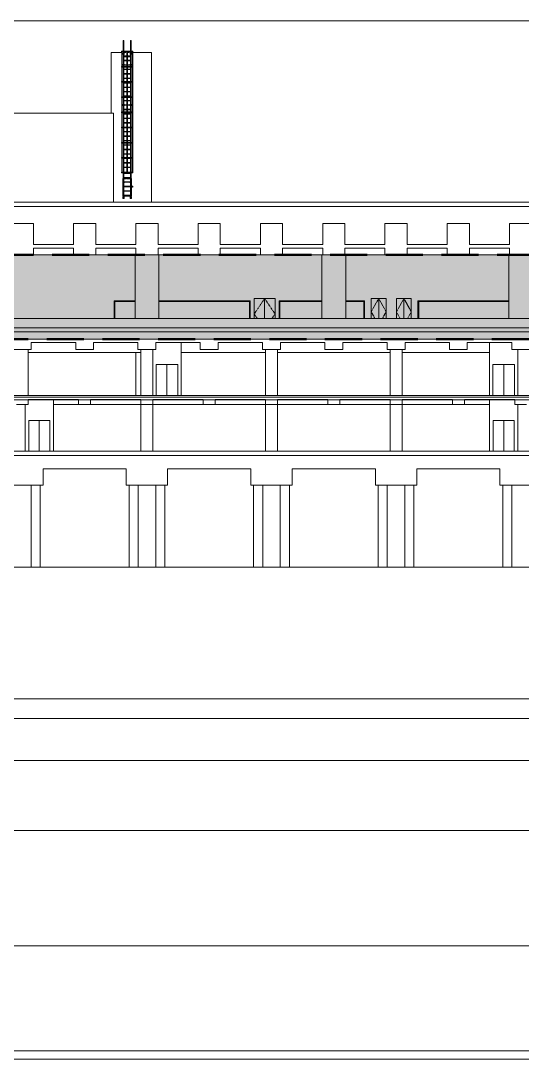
# Model space of a CAD drawing. Header units: millimetres. Extents: x 829698 to 839067, y 817400 to 823544.
# Drawn here: x 833532 to 833667.2, y 820155.1 to 820435.4 of the extents above; entities that cross this region are included whole.
import ezdxf

# ---------------------------------------------------------------- set-up
doc = ezdxf.new("R2010")
doc.units = ezdxf.units.MM
for name, pattern in [('2X62X-MAGP-S-001$0$HIDDEN', [0.375, 0.25, -0.125]), ('2X62X-MAGP-S-001$0$HIDDEN2', [4.7625, 3.175, -1.5875]), ('DASHED2', [0.375, 0.25, -0.125])]:
    doc.linetypes.add(name, pattern=pattern)
for name, color, linetype, lineweight in [('01-feature', 8, 'Continuous', 13), ('01-occup', 7, 'DASHED2', 50), ('01-txt', 7, 'Continuous', 20)]:
    doc.layers.add(name, color=color, linetype=linetype, lineweight=lineweight)
doc.layers.add('01-hatch', color=7, linetype='Continuous', lineweight=0, true_color=0xa8def7)
doc.layers.add('viewport', color=2, linetype='Continuous', lineweight=20, plot=False)

# ---------------------------------------------------------------- blocks, each defined once
blk = doc.blocks.new('2X62X-MAGP-S-001$0$SCREW4-P')
at = {"color": 8, "linetype": '2X62X-MAGP-S-001$0$HIDDEN'}
for p, q in [((160, 0), (-160, 0)), ((0, -160), (0, 160))]:
    blk.add_line(p, q, dxfattribs=at)
blk.add_lwpolyline([(-50, 87), (-100, 0), (-50, -87), (50, -87), (100, 0), (50, 87)], close=True)
for radius in [110, 50]:
    blk.add_circle((0, 0), radius)

msp = doc.modelspace()

# ---------------------------------------------------------------- hatches: boundary and pattern name
at = {"layer": '01-hatch', "ltscale": 4}
h = msp.add_hatch(color=256, dxfattribs=at)
h.dxf.hatch_style = 1
h.paths.add_polyline_path([(832893.957, 820349.551), (833973.422, 820349.531), (833973.422, 820350.931), (833995.25, 820351.532), (834004.18, 820351.732), (834019.339, 820351.932), (834057.726, 820352.132), (834106.29, 820352.331), (834172.67, 820352.531), (834344.598, 820351.199), (834344.598, 820351.791), (834351.41, 820351.791), (834515.443, 820351.791), (834515.443, 820353.791), (834573.425, 820353.791), (834573.425, 820354.811), (835012.815, 820354.811), (835091.499, 820356.212), (835202, 820360.212), (835256.125, 820362.255), (835256.125, 820383.99), (835201.189, 820381.917), (835147.665, 820379.918), (835090.924, 820377.925), (835012.622, 820376.531), (834572.404, 820376.531), (834542.653, 820375.528), (834522.276, 820375.33), (834497.413, 820374.927), (834489.364, 820374.725), (834481.166, 820374.526), (834472.217, 820374.327), (834462.115, 820374.128), (834450.142, 820373.929), (834434.498, 820373.731), (834395.552, 820373.531), (834380.467, 820373.33), (834354.416, 820373.132), (834325.502, 820373.331), (834282.081, 820373.731), (834258.978, 820373.931), (834224.843, 820374.131), (834197.004, 820374.331), (834172.727, 820374.532), (834106.212, 820374.331), (834057.623, 820374.131), (834019.136, 820373.931), (834003.766, 820373.728), (833987.347, 820373.324), (833972.899, 820372.925), (833964.245, 820372.729), (833948.328, 820372.53), (833929.24, 820372.331), (832893.957, 820372.331)])

# ---------------------------------------------------------------- linework, layer by layer
at = {"layer": '01-feature'}
for p, q in [((833559.581, 820429.939), (833559.581, 820427.139)), ((833559.741, 820429.939), (833559.741, 820427.139)), ((833561.581, 820429.939), (833561.581, 820427.139)), ((833561.741, 820429.939), (833561.741, 820427.139)), ((833559.181, 820426.939), (833559.181, 820427.139)), ((833559.261, 820426.939), (833559.261, 820427.139)), ((833559.381, 820426.939), (833559.381, 820427.139)), ((833559.541, 820426.939), (833559.541, 820427.139)), ((833559.701, 820426.939), (833559.701, 820427.139)), ((833559.901, 820426.939), (833559.901, 820427.139)), ((833560.141, 820426.939), (833560.141, 820427.139)), ((833560.441, 820426.939), (833560.441, 820427.139)), ((833560.881, 820426.939), (833560.881, 820427.139)), ((833561.181, 820426.939), (833561.181, 820427.139)), ((833561.421, 820426.939), (833561.421, 820427.139)), ((833561.621, 820426.939), (833561.621, 820427.139)), ((833561.781, 820426.939), (833561.781, 820427.139)), ((833561.941, 820426.939), (833561.941, 820427.139)), ((833562.061, 820426.939), (833562.061, 820427.139)), ((833562.141, 820426.939), (833562.141, 820427.139)), ((833559.297, 820426.819), (833556.371, 820426.819)), ((833556.371, 820410.419), (833556.371, 820426.819)), ((833559.181, 820423.039), (833559.181, 820426.939)), ((833559.221, 820423.039), (833559.221, 820426.939)), ((833560.297, 820426.819), (833559.457, 820426.819)), ((833559.581, 820426.939), (833559.581, 820423.039)), ((833559.741, 820426.939), (833559.741, 820425.899)), ((833559.741, 820425.779), (833559.741, 820424.699)), ((833559.741, 820424.579), (833559.741, 820423.499)), ((833561.297, 820426.819), (833560.457, 820426.819)), ((833560.581, 820423.039), (833560.581, 820426.939)), ((833560.741, 820423.039), (833560.741, 820426.939)), ((833567.171, 820426.819), (833561.457, 820426.819)), ((833561.581, 820426.939), (833561.581, 820425.899)), ((833561.581, 820425.779), (833561.581, 820424.699)), ((833561.581, 820424.579), (833561.581, 820423.499)), ((833561.741, 820426.939), (833561.741, 820423.039)), ((833562.101, 820423.039), (833562.101, 820426.939)), ((833562.141, 820423.039), (833562.141, 820426.939)), ((833567.171, 820386.419), (833567.171, 820426.819)), ((833559.181, 820422.839), (833559.181, 820423.039)), ((833559.181, 820422.839), (833559.181, 820418.939)), ((833559.221, 820422.839), (833559.221, 820418.939)), ((833559.261, 820422.839), (833559.261, 820423.039)), ((833559.381, 820422.839), (833559.381, 820423.039)), ((833559.541, 820422.839), (833559.541, 820423.039)), ((833559.581, 820422.839), (833559.581, 820418.939)), ((833559.701, 820422.839), (833559.701, 820423.039)), ((833559.741, 820423.379), (833559.741, 820423.039)), ((833559.741, 820422.839), (833559.741, 820422.279)), ((833559.741, 820422.159), (833559.741, 820421.079)), ((833559.901, 820422.839), (833559.901, 820423.039)), ((833560.141, 820422.839), (833560.141, 820423.039)), ((833560.441, 820422.839), (833560.441, 820423.039)), ((833560.581, 820422.839), (833560.581, 820418.939)), ((833560.741, 820422.839), (833560.741, 820418.939)), ((833560.881, 820422.839), (833560.881, 820423.039)), ((833561.181, 820422.839), (833561.181, 820423.039)), ((833561.421, 820422.839), (833561.421, 820423.039)), ((833561.581, 820423.379), (833561.581, 820423.039)), ((833561.581, 820422.839), (833561.581, 820422.279)), ((833561.581, 820422.159), (833561.581, 820421.079)), ((833561.621, 820422.839), (833561.621, 820423.039)), ((833561.741, 820422.839), (833561.741, 820418.939)), ((833561.781, 820422.839), (833561.781, 820423.039)), ((833561.941, 820422.839), (833561.941, 820423.039)), ((833562.061, 820422.839), (833562.061, 820423.039)), ((833562.101, 820422.839), (833562.101, 820418.939)), ((833562.141, 820422.839), (833562.141, 820423.039)), ((833562.141, 820422.839), (833562.141, 820418.939)), ((833559.181, 820418.739), (833559.181, 820418.939)), ((833559.181, 820418.739), (833559.181, 820414.839)), ((833559.221, 820418.739), (833559.221, 820414.839)), ((833559.261, 820418.739), (833559.261, 820418.939)), ((833559.381, 820418.739), (833559.381, 820418.939)), ((833559.541, 820418.739), (833559.541, 820418.939)), ((833559.581, 820418.739), (833559.581, 820414.839)), ((833559.701, 820418.739), (833559.701, 820418.939)), ((833559.741, 820420.959), (833559.741, 820419.879)), ((833559.741, 820419.759), (833559.741, 820418.939)), ((833559.741, 820418.739), (833559.741, 820418.679)), ((833559.741, 820418.559), (833559.741, 820417.479)), ((833559.901, 820418.739), (833559.901, 820418.939)), ((833560.141, 820418.739), (833560.141, 820418.939)), ((833560.441, 820418.739), (833560.441, 820418.939)), ((833560.581, 820418.739), (833560.581, 820414.839)), ((833560.741, 820418.739), (833560.741, 820414.839)), ((833560.881, 820418.739), (833560.881, 820418.939)), ((833561.181, 820418.739), (833561.181, 820418.939)), ((833561.421, 820418.739), (833561.421, 820418.939)), ((833561.581, 820420.959), (833561.581, 820419.879)), ((833561.581, 820419.759), (833561.581, 820418.939)), ((833561.581, 820418.739), (833561.581, 820418.679)), ((833561.581, 820418.559), (833561.581, 820417.479)), ((833561.621, 820418.739), (833561.621, 820418.939)), ((833561.741, 820418.739), (833561.741, 820414.839)), ((833561.781, 820418.739), (833561.781, 820418.939)), ((833561.941, 820418.739), (833561.941, 820418.939)), ((833562.061, 820418.739), (833562.061, 820418.939)), ((833562.101, 820418.739), (833562.101, 820414.839)), ((833562.141, 820418.739), (833562.141, 820418.939)), ((833562.141, 820418.739), (833562.141, 820414.839)), ((833559.741, 820417.359), (833559.741, 820416.279)), ((833559.741, 820416.159), (833559.741, 820415.079)), ((833561.581, 820417.359), (833561.581, 820416.279)), ((833561.581, 820416.159), (833561.581, 820415.079)), ((833559.181, 820414.639), (833559.181, 820414.839)), ((833559.181, 820414.639), (833559.181, 820410.739)), ((833559.221, 820414.639), (833559.221, 820410.739)), ((833559.261, 820414.639), (833559.261, 820414.839)), ((833559.381, 820414.639), (833559.381, 820414.839)), ((833559.541, 820414.639), (833559.541, 820414.839)), ((833559.581, 820414.639), (833559.581, 820410.739)), ((833559.701, 820414.639), (833559.701, 820414.839)), ((833559.741, 820414.959), (833559.741, 820414.839)), ((833559.741, 820414.639), (833559.741, 820413.879)), ((833559.741, 820413.759), (833559.741, 820412.679)), ((833559.901, 820414.639), (833559.901, 820414.839)), ((833560.141, 820414.639), (833560.141, 820414.839)), ((833560.441, 820414.639), (833560.441, 820414.839)), ((833560.581, 820414.639), (833560.581, 820410.739)), ((833560.741, 820414.639), (833560.741, 820410.739)), ((833560.881, 820414.639), (833560.881, 820414.839)), ((833561.181, 820414.639), (833561.181, 820414.839)), ((833561.421, 820414.639), (833561.421, 820414.839)), ((833561.581, 820414.959), (833561.581, 820414.839)), ((833561.581, 820414.639), (833561.581, 820413.879)), ((833561.581, 820413.759), (833561.581, 820412.679)), ((833561.621, 820414.639), (833561.621, 820414.839)), ((833561.741, 820414.639), (833561.741, 820410.739)), ((833561.781, 820414.639), (833561.781, 820414.839)), ((833561.941, 820414.639), (833561.941, 820414.839)), ((833562.061, 820414.639), (833562.061, 820414.839)), ((833562.101, 820414.639), (833562.101, 820410.739)), ((833562.141, 820414.639), (833562.141, 820414.839)), ((833562.141, 820414.639), (833562.141, 820410.739)), ((833556.971, 820410.419), (833484.371, 820410.419)), ((833556.971, 820386.419), (833556.971, 820410.419)), ((833559.181, 820410.539), (833559.181, 820410.739)), ((833559.181, 820410.539), (833559.181, 820402.539)), ((833559.221, 820410.539), (833559.221, 820406.639)), ((833559.261, 820410.539), (833559.261, 820410.739)), ((833559.381, 820410.539), (833559.381, 820410.739)), ((833559.541, 820410.539), (833559.541, 820410.739)), ((833559.581, 820410.539), (833559.581, 820406.639)), ((833559.701, 820410.539), (833559.701, 820410.739)), ((833559.741, 820412.559), (833559.741, 820411.479)), ((833559.741, 820411.359), (833559.741, 820410.739)), ((833559.741, 820410.539), (833559.741, 820410.279)), ((833559.741, 820410.159), (833559.741, 820409.079)), ((833559.901, 820410.539), (833559.901, 820410.739)), ((833560.141, 820410.539), (833560.141, 820410.739)), ((833560.441, 820410.539), (833560.441, 820410.739)), ((833560.581, 820410.539), (833560.581, 820406.639)), ((833560.741, 820410.539), (833560.741, 820406.639)), ((833560.881, 820410.539), (833560.881, 820410.739)), ((833561.181, 820410.539), (833561.181, 820410.739)), ((833561.421, 820410.539), (833561.421, 820410.739)), ((833561.581, 820412.559), (833561.581, 820411.479)), ((833561.581, 820411.359), (833561.581, 820410.739)), ((833561.581, 820410.539), (833561.581, 820410.279)), ((833561.581, 820410.159), (833561.581, 820409.079)), ((833561.621, 820410.539), (833561.621, 820410.739)), ((833561.741, 820410.539), (833561.741, 820406.639)), ((833561.781, 820410.539), (833561.781, 820410.739)), ((833561.941, 820410.539), (833561.941, 820410.739)), ((833562.061, 820410.539), (833562.061, 820410.739)), ((833562.101, 820410.539), (833562.101, 820406.639)), ((833562.141, 820410.539), (833562.141, 820410.739)), ((833562.141, 820410.539), (833562.141, 820406.639)), ((833559.741, 820408.959), (833559.741, 820407.879)), ((833559.741, 820407.759), (833559.741, 820406.679)), ((833561.581, 820408.959), (833561.581, 820407.879)), ((833561.581, 820407.759), (833561.581, 820406.679)), ((833559.181, 820406.439), (833559.181, 820406.639)), ((833559.221, 820406.439), (833559.221, 820402.539)), ((833559.261, 820406.439), (833559.261, 820406.639)), ((833559.381, 820406.439), (833559.381, 820406.639)), ((833559.541, 820406.439), (833559.541, 820406.639)), ((833559.581, 820406.439), (833559.581, 820402.539)), ((833559.701, 820406.439), (833559.701, 820406.639)), ((833559.741, 820406.439), (833559.741, 820405.479)), ((833559.741, 820405.359), (833559.741, 820404.279)), ((833559.901, 820406.439), (833559.901, 820406.639)), ((833560.141, 820406.439), (833560.141, 820406.639)), ((833560.441, 820406.439), (833560.441, 820406.639)), ((833560.581, 820406.439), (833560.581, 820402.539)), ((833560.741, 820406.439), (833560.741, 820402.539)), ((833560.881, 820406.439), (833560.881, 820406.639)), ((833561.181, 820406.439), (833561.181, 820406.639)), ((833561.421, 820406.439), (833561.421, 820406.639)), ((833561.581, 820406.439), (833561.581, 820405.479)), ((833561.581, 820405.359), (833561.581, 820404.279)), ((833561.621, 820406.439), (833561.621, 820406.639)), ((833561.741, 820406.439), (833561.741, 820402.539)), ((833561.781, 820406.439), (833561.781, 820406.639)), ((833561.941, 820406.439), (833561.941, 820406.639)), ((833562.061, 820406.439), (833562.061, 820406.639)), ((833562.101, 820406.439), (833562.101, 820402.539)), ((833562.141, 820406.439), (833562.141, 820406.639)), ((833562.141, 820406.439), (833562.141, 820402.539)), ((833559.181, 820402.339), (833559.181, 820402.539)), ((833559.181, 820402.339), (833559.181, 820398.439)), ((833559.221, 820402.339), (833559.221, 820398.439)), ((833559.261, 820402.339), (833559.261, 820402.539)), ((833559.381, 820402.339), (833559.381, 820402.539)), ((833559.541, 820402.339), (833559.541, 820402.539)), ((833559.581, 820402.339), (833559.581, 820398.439)), ((833559.701, 820402.339), (833559.701, 820402.539)), ((833559.741, 820404.159), (833559.741, 820403.079)), ((833559.741, 820402.959), (833559.741, 820402.539)), ((833559.741, 820402.339), (833559.741, 820401.879)), ((833559.741, 820401.759), (833559.741, 820400.679)), ((833559.901, 820402.339), (833559.901, 820402.539)), ((833560.141, 820402.339), (833560.141, 820402.539)), ((833560.441, 820402.339), (833560.441, 820402.539)), ((833560.581, 820402.339), (833560.581, 820398.439)), ((833560.741, 820402.339), (833560.741, 820398.439)), ((833560.881, 820402.339), (833560.881, 820402.539)), ((833561.181, 820402.339), (833561.181, 820402.539)), ((833561.421, 820402.339), (833561.421, 820402.539)), ((833561.581, 820404.159), (833561.581, 820403.079)), ((833561.581, 820402.959), (833561.581, 820402.539)), ((833561.581, 820402.339), (833561.581, 820401.879)), ((833561.581, 820401.759), (833561.581, 820400.679)), ((833561.621, 820402.339), (833561.621, 820402.539)), ((833561.741, 820402.339), (833561.741, 820398.439)), ((833561.781, 820402.339), (833561.781, 820402.539)), ((833561.941, 820402.339), (833561.941, 820402.539)), ((833562.061, 820402.339), (833562.061, 820402.539)), ((833562.101, 820402.339), (833562.101, 820398.439)), ((833562.141, 820402.339), (833562.141, 820402.539)), ((833562.141, 820402.339), (833562.141, 820398.439)), ((833559.741, 820400.559), (833559.741, 820399.479)), ((833559.741, 820399.359), (833559.741, 820398.439)), ((833561.581, 820400.559), (833561.581, 820399.479)), ((833561.581, 820399.359), (833561.581, 820398.439)), ((833559.181, 820398.239), (833559.181, 820398.439)), ((833559.181, 820398.239), (833559.181, 820394.519)), ((833559.221, 820398.239), (833559.221, 820394.519)), ((833559.261, 820398.239), (833559.261, 820398.439)), ((833559.381, 820398.239), (833559.381, 820398.439)), ((833559.541, 820398.239), (833559.541, 820398.439)), ((833559.581, 820398.239), (833559.581, 820394.519)), ((833559.701, 820398.239), (833559.701, 820398.439)), ((833559.741, 820398.159), (833559.741, 820397.079)), ((833559.741, 820396.959), (833559.741, 820395.879)), ((833559.901, 820398.239), (833559.901, 820398.439)), ((833560.141, 820398.239), (833560.141, 820398.439)), ((833560.441, 820398.239), (833560.441, 820398.439)), ((833560.581, 820398.239), (833560.581, 820394.519)), ((833560.741, 820398.239), (833560.741, 820394.519)), ((833560.881, 820398.239), (833560.881, 820398.439)), ((833561.181, 820398.239), (833561.181, 820398.439)), ((833561.421, 820398.239), (833561.421, 820398.439)), ((833561.581, 820398.159), (833561.581, 820397.079)), ((833561.581, 820396.959), (833561.581, 820395.879)), ((833561.621, 820398.239), (833561.621, 820398.439)), ((833561.741, 820398.239), (833561.741, 820394.519)), ((833561.781, 820398.239), (833561.781, 820398.439)), ((833561.941, 820398.239), (833561.941, 820398.439)), ((833562.061, 820398.239), (833562.061, 820398.439)), ((833562.101, 820398.239), (833562.101, 820394.519)), ((833562.141, 820398.239), (833562.141, 820398.439)), ((833562.141, 820398.239), (833562.141, 820394.519)), ((833559.181, 820394.319), (833559.181, 820394.519)), ((833559.261, 820394.319), (833559.261, 820394.519)), ((833559.381, 820394.319), (833559.381, 820394.519)), ((833559.541, 820394.319), (833559.541, 820394.519)), ((833559.581, 820394.319), (833559.581, 820392.819)), ((833559.701, 820394.319), (833559.701, 820394.519)), ((833559.741, 820395.759), (833559.741, 820394.519)), ((833559.741, 820394.319), (833559.741, 820394.279)), ((833559.741, 820394.159), (833559.741, 820393.079)), ((833559.901, 820394.319), (833559.901, 820394.519)), ((833560.141, 820394.319), (833560.141, 820394.519)), ((833560.441, 820394.319), (833560.441, 820394.519)), ((833560.881, 820394.319), (833560.881, 820394.519)), ((833561.181, 820394.319), (833561.181, 820394.519)), ((833561.421, 820394.319), (833561.421, 820394.519)), ((833561.581, 820395.759), (833561.581, 820394.519)), ((833561.581, 820394.319), (833561.581, 820394.279)), ((833561.581, 820394.159), (833561.581, 820393.079)), ((833561.621, 820394.319), (833561.621, 820394.519)), ((833561.741, 820394.319), (833561.741, 820392.819)), ((833561.781, 820394.319), (833561.781, 820394.519)), ((833561.941, 820394.319), (833561.941, 820394.519)), ((833562.061, 820394.319), (833562.061, 820394.519)), ((833562.141, 820394.319), (833562.141, 820394.519)), ((833559.741, 820392.959), (833559.741, 820392.819)), ((833561.581, 820392.959), (833561.581, 820392.819)), ((833562.106, 820390.539), (833562.106, 820390.579)), ((833562.126, 820390.539), (833562.126, 820390.579)), ((833559.581, 820388.019), (833559.581, 820387.619)), ((833559.741, 820388.019), (833559.741, 820387.619)), ((833561.581, 820388.019), (833561.581, 820387.619)), ((833561.741, 820388.019), (833561.741, 820387.619)), ((832896.371, 820386.419), (833985.653, 820386.419)), ((833529.371, 820380.619), (833535.371, 820380.619)), ((833535.371, 820375.019), (833535.371, 820380.619)), ((833546.171, 820380.619), (833552.171, 820380.619)), ((833546.171, 820375.019), (833546.171, 820380.619)), ((833552.171, 820375.019), (833552.171, 820380.619)), ((833562.971, 820380.619), (833568.971, 820380.619)), ((833562.971, 820375.019), (833562.971, 820380.619)), ((833568.971, 820375.019), (833568.971, 820380.619)), ((833579.771, 820380.619), (833585.771, 820380.619)), ((833579.771, 820375.019), (833579.771, 820380.619)), ((833585.771, 820375.019), (833585.771, 820380.619)), ((833596.571, 820380.619), (833602.571, 820380.619)), ((833596.571, 820375.019), (833596.571, 820380.619)), ((833602.571, 820375.019), (833602.571, 820380.619)), ((833613.371, 820380.619), (833619.371, 820380.619)), ((833613.371, 820375.019), (833613.371, 820380.619)), ((833619.371, 820375.019), (833619.371, 820380.619)), ((833630.171, 820380.619), (833636.171, 820380.619)), ((833630.171, 820375.019), (833630.171, 820380.619)), ((833636.171, 820375.019), (833636.171, 820380.619)), ((833646.971, 820380.619), (833652.971, 820380.619)), ((833646.971, 820375.019), (833646.971, 820380.619)), ((833652.971, 820375.019), (833652.971, 820380.619)), ((833663.771, 820380.619), (833669.771, 820380.619)), ((833663.771, 820375.019), (833663.771, 820380.619)), ((833535.371, 820375.019), (833546.171, 820375.019)), ((833535.371, 820374.019), (833546.171, 820374.019)), ((833535.371, 820372.219), (833535.371, 820374.019)), ((833546.171, 820372.219), (833546.171, 820374.019)), ((833552.171, 820375.019), (833562.971, 820375.019)), ((833552.171, 820374.019), (833562.971, 820374.019)), ((833552.171, 820372.219), (833552.171, 820374.019)), ((833562.971, 820372.219), (833562.971, 820374.019)), ((833568.971, 820375.019), (833579.771, 820375.019)), ((833568.971, 820374.019), (833579.771, 820374.019)), ((833568.971, 820372.219), (833568.971, 820374.019)), ((833579.771, 820372.219), (833579.771, 820374.019)), ((833585.771, 820375.019), (833596.571, 820375.019)), ((833585.771, 820374.019), (833596.571, 820374.019)), ((833585.771, 820372.219), (833585.771, 820374.019)), ((833596.571, 820372.219), (833596.571, 820374.019)), ((833602.571, 820375.019), (833613.371, 820375.019)), ((833602.571, 820374.019), (833613.371, 820374.019)), ((833602.571, 820372.219), (833602.571, 820374.019)), ((833613.371, 820372.219), (833613.371, 820374.019)), ((833619.371, 820375.019), (833630.171, 820375.019)), ((833619.371, 820374.019), (833630.171, 820374.019)), ((833619.371, 820372.219), (833619.371, 820374.019)), ((833630.171, 820372.219), (833630.171, 820374.019)), ((833636.171, 820375.019), (833646.971, 820375.019)), ((833636.171, 820374.019), (833646.971, 820374.019)), ((833636.171, 820372.219), (833636.171, 820374.019)), ((833646.971, 820372.219), (833646.971, 820374.019)), ((833652.971, 820375.019), (833663.771, 820375.019)), ((833652.971, 820374.019), (833663.771, 820374.019)), ((833652.971, 820372.219), (833652.971, 820374.019)), ((833663.771, 820372.219), (833663.771, 820374.019)), ((833871.371, 820372.219), (832896.371, 820372.219)), ((833529.371, 820372.219), (833535.371, 820372.219)), ((833546.171, 820372.219), (833552.171, 820372.219)), ((833562.771, 820372.219), (833562.771, 820355.019)), ((833562.971, 820372.219), (833568.971, 820372.219)), ((833569.171, 820372.219), (833569.171, 820355.019)), ((833579.771, 820372.219), (833585.771, 820372.219)), ((833596.571, 820372.219), (833602.571, 820372.219)), ((833613.171, 820372.219), (833613.171, 820355.019)), ((833613.371, 820372.219), (833619.371, 820372.219)), ((833619.571, 820372.219), (833619.571, 820355.019)), ((833630.171, 820372.219), (833636.171, 820372.219)), ((833646.971, 820372.219), (833652.971, 820372.219)), ((833663.571, 820372.219), (833663.571, 820355.019)), ((833663.771, 820372.219), (833669.771, 820372.219)), ((833594.902, 820360.419), (833600.542, 820360.419)), ((833594.902, 820360.419), (833594.902, 820355.019)), ((833597.722, 820360.419), (833597.722, 820355.019)), ((833600.542, 820360.419), (833600.542, 820355.019)), ((833626.471, 820360.419), (833626.471, 820355.019)), ((833630.471, 820360.419), (833626.471, 820360.419)), ((833628.471, 820355.019), (833628.471, 820360.419)), ((833630.471, 820360.419), (833630.471, 820355.019)), ((833633.271, 820360.419), (833633.271, 820355.019)), ((833637.271, 820360.419), (833633.271, 820360.419)), ((833635.271, 820355.019), (833635.271, 820360.419)), ((833637.271, 820360.419), (833637.271, 820355.019)), ((832933.201, 820355.019), (833923.355, 820355.019)), ((832896.773, 820351.419), (833929.381, 820351.419)), ((832933.201, 820352.539), (833923.355, 820352.539)), ((832896.773, 820349.419), (833973.456, 820349.419)), ((833534.771, 820348.519), (833546.771, 820348.519)), ((833534.771, 820348.519), (833534.771, 820346.619)), ((833546.771, 820348.519), (833546.771, 820346.619)), ((833551.571, 820348.519), (833563.571, 820348.519)), ((833551.571, 820348.519), (833551.571, 820346.619)), ((833563.571, 820348.519), (833563.571, 820346.619)), ((833568.371, 820348.519), (833580.371, 820348.519)), ((833568.371, 820348.519), (833568.371, 820346.619)), ((833575.171, 820348.519), (833575.171, 820334.219)), ((833580.371, 820348.519), (833580.371, 820346.619)), ((833585.171, 820348.519), (833597.171, 820348.519)), ((833585.171, 820348.519), (833585.171, 820346.619)), ((833597.171, 820348.519), (833597.171, 820346.619)), ((833601.971, 820348.519), (833613.971, 820348.519)), ((833601.971, 820348.519), (833601.971, 820346.619)), ((833613.971, 820348.519), (833613.971, 820346.619)), ((833618.771, 820348.519), (833630.771, 820348.519)), ((833618.771, 820348.519), (833618.771, 820346.619)), ((833630.771, 820348.519), (833630.771, 820346.619)), ((833635.571, 820348.519), (833647.571, 820348.519)), ((833635.571, 820348.519), (833635.571, 820346.619)), ((833647.571, 820348.519), (833647.571, 820346.619)), ((833652.371, 820348.519), (833664.371, 820348.519)), ((833652.371, 820348.519), (833652.371, 820346.619)), ((833658.371, 820348.519), (833658.371, 820334.219)), ((833664.371, 820348.519), (833664.371, 820346.619)), ((833529.971, 820346.619), (833534.771, 820346.619)), ((833533.971, 820346.619), (833533.971, 820334.219)), ((833533.971, 820345.819), (833564.371, 820345.819)), ((833546.771, 820346.619), (833551.571, 820346.619)), ((833562.971, 820345.819), (833562.971, 820334.219)), ((833563.571, 820346.619), (833568.371, 820346.619)), ((833564.371, 820346.619), (833564.371, 820334.219)), ((833567.571, 820346.619), (833567.571, 820334.219)), ((833575.171, 820345.819), (833597.971, 820345.819)), ((833580.371, 820346.619), (833585.171, 820346.619)), ((833597.171, 820346.619), (833601.971, 820346.619)), ((833597.971, 820346.619), (833597.971, 820334.219)), ((833601.171, 820346.619), (833601.171, 820334.219)), ((833601.171, 820345.819), (833631.571, 820345.819)), ((833613.971, 820346.619), (833618.771, 820346.619)), ((833630.771, 820346.619), (833635.571, 820346.619)), ((833631.571, 820346.619), (833631.571, 820334.219)), ((833634.771, 820346.619), (833634.771, 820334.219)), ((833634.771, 820345.819), (833658.371, 820345.819)), ((833647.571, 820346.619), (833652.371, 820346.619)), ((833664.371, 820346.619), (833669.171, 820346.619)), ((833665.971, 820346.619), (833665.971, 820334.219)), ((833568.471, 820342.619), (833574.271, 820342.619)), ((833568.471, 820342.619), (833568.471, 820334.219)), ((833571.371, 820342.619), (833571.371, 820334.219)), ((833574.271, 820342.619), (833574.271, 820334.219)), ((833659.271, 820342.619), (833665.071, 820342.619)), ((833659.271, 820342.619), (833659.271, 820334.219)), ((833662.171, 820342.619), (833662.171, 820334.219)), ((833665.071, 820342.619), (833665.071, 820334.219)), ((832896.415, 820333.819), (833934.137, 820333.819)), ((832896.773, 820334.219), (833934.137, 820334.219)), ((833530.771, 820331.819), (833533.971, 820331.819)), ((833533.171, 820331.819), (833533.171, 820319.219)), ((833533.971, 820333.119), (833547.571, 820333.119)), ((833533.971, 820331.819), (833533.971, 820333.119)), ((833540.771, 820333.119), (833540.771, 820319.219)), ((833540.771, 820331.819), (833658.371, 820331.819)), ((833547.571, 820331.819), (833547.571, 820333.119)), ((833547.571, 820331.819), (833550.771, 820331.819)), ((833550.771, 820333.119), (833564.371, 820333.119)), ((833550.771, 820331.819), (833550.771, 820333.119)), ((833564.371, 820331.819), (833564.371, 820333.119)), ((833564.371, 820331.819), (833564.371, 820319.219)), ((833564.371, 820331.819), (833567.571, 820331.819)), ((833567.571, 820333.119), (833581.171, 820333.119)), ((833567.571, 820331.819), (833567.571, 820333.119)), ((833567.571, 820331.819), (833567.571, 820319.219)), ((833581.171, 820331.819), (833581.171, 820333.119)), ((833581.171, 820331.819), (833584.371, 820331.819)), ((833584.371, 820333.119), (833597.971, 820333.119)), ((833584.371, 820331.819), (833584.371, 820333.119)), ((833597.971, 820331.819), (833597.971, 820333.119)), ((833597.971, 820331.819), (833597.971, 820319.219)), ((833597.971, 820331.819), (833601.171, 820331.819)), ((833601.171, 820333.119), (833614.771, 820333.119)), ((833601.171, 820331.819), (833601.171, 820333.119)), ((833601.171, 820331.819), (833601.171, 820319.219)), ((833614.771, 820331.819), (833614.771, 820333.119)), ((833614.771, 820331.819), (833617.971, 820331.819)), ((833617.971, 820333.119), (833631.571, 820333.119)), ((833617.971, 820331.819), (833617.971, 820333.119)), ((833631.571, 820331.819), (833631.571, 820333.119)), ((833631.571, 820331.819), (833631.571, 820319.219)), ((833631.571, 820331.819), (833634.771, 820331.819)), ((833634.771, 820333.119), (833648.371, 820333.119)), ((833634.771, 820331.819), (833634.771, 820333.119)), ((833634.771, 820331.819), (833634.771, 820319.219)), ((833648.371, 820331.819), (833648.371, 820333.119)), ((833648.371, 820331.819), (833651.571, 820331.819)), ((833651.571, 820333.119), (833665.171, 820333.119)), ((833651.571, 820331.819), (833651.571, 820333.119)), ((833658.371, 820333.119), (833658.371, 820319.219)), ((833665.171, 820331.819), (833665.171, 820333.119)), ((833665.171, 820331.819), (833668.371, 820331.819)), ((833665.971, 820331.819), (833665.971, 820319.219)), ((833534.151, 820327.499), (833534.151, 820319.219)), ((833534.151, 820327.499), (833539.791, 820327.499)), ((833536.971, 820327.499), (833536.971, 820319.219)), ((833539.791, 820327.499), (833539.791, 820319.219)), ((833659.351, 820327.499), (833659.351, 820319.219)), ((833659.351, 820327.499), (833664.991, 820327.499)), ((833662.171, 820327.499), (833662.171, 820319.219)), ((833664.991, 820327.499), (833664.991, 820319.219)), ((832896.415, 820318.019), (833934.137, 820318.019)), ((832897.173, 820319.219), (833934.137, 820319.219)), ((833537.971, 820314.419), (833560.371, 820314.419)), ((833537.971, 820314.419), (833537.971, 820310.019)), ((833537.971, 820314.419), (833560.371, 820314.419)), ((833560.371, 820314.419), (833560.371, 820310.019)), ((833571.571, 820314.419), (833593.971, 820314.419)), ((833571.571, 820314.419), (833571.571, 820310.019)), ((833571.571, 820314.419), (833593.971, 820314.419)), ((833593.971, 820314.419), (833593.971, 820310.019)), ((833605.171, 820314.419), (833627.571, 820314.419)), ((833605.171, 820314.419), (833605.171, 820310.019)), ((833605.171, 820314.419), (833627.571, 820314.419)), ((833627.571, 820314.419), (833627.571, 820310.019)), ((833638.771, 820314.419), (833661.171, 820314.419)), ((833638.771, 820314.419), (833638.771, 820310.019)), ((833638.771, 820314.419), (833661.171, 820314.419)), ((833661.171, 820314.419), (833661.171, 820310.019)), ((833526.771, 820310.019), (833537.971, 820310.019)), ((833534.751, 820310.019), (833534.751, 820287.809)), ((833537.191, 820310.019), (833537.191, 820287.809)), ((833560.371, 820310.019), (833571.571, 820310.019)), ((833561.151, 820310.019), (833561.151, 820287.809)), ((833563.591, 820310.019), (833563.591, 820287.809)), ((833568.351, 820310.019), (833568.351, 820287.809)), ((833570.791, 820310.019), (833570.791, 820287.809)), ((833593.971, 820310.019), (833605.171, 820310.019)), ((833594.751, 820310.019), (833594.751, 820287.809)), ((833597.191, 820310.019), (833597.191, 820287.809)), ((833601.951, 820310.019), (833601.951, 820287.809)), ((833604.391, 820310.019), (833604.391, 820287.809)), ((833627.571, 820310.019), (833638.771, 820310.019)), ((833628.351, 820310.019), (833628.351, 820287.809)), ((833630.791, 820310.019), (833630.791, 820287.809)), ((833635.551, 820310.019), (833635.551, 820287.809)), ((833637.991, 820310.019), (833637.991, 820287.809)), ((833661.171, 820310.019), (833672.371, 820310.019)), ((833661.951, 820310.019), (833661.951, 820287.809)), ((833664.391, 820310.019), (833664.391, 820287.809))]:
    msp.add_line(p, q, dxfattribs=at)
at = {"layer": '01-feature', "linetype": '2X62X-MAGP-S-001$0$HIDDEN2'}
for p, q in [((833559.741, 820425.619), (833560.581, 820425.619)), ((833560.741, 820425.619), (833561.581, 820425.619)), ((833559.47, 820391.939), (833559.572, 820391.939)), ((833559.47, 820391.699), (833559.572, 820391.699)), ((833559.521, 820391.887), (833559.521, 820391.99)), ((833559.521, 820391.75), (833559.521, 820391.647)), ((833559.581, 820392.819), (833559.581, 820388.019)), ((833559.741, 820392.819), (833559.741, 820391.879)), ((833559.741, 820391.759), (833559.741, 820390.679)), ((833559.741, 820390.559), (833559.741, 820389.479)), ((833559.852, 820391.939), (833559.75, 820391.939)), ((833559.852, 820391.699), (833559.75, 820391.699)), ((833559.801, 820391.887), (833559.801, 820391.99)), ((833559.801, 820391.75), (833559.801, 820391.647)), ((833561.47, 820391.939), (833561.572, 820391.939)), ((833561.47, 820391.699), (833561.572, 820391.699)), ((833561.521, 820391.887), (833561.521, 820391.99)), ((833561.521, 820391.75), (833561.521, 820391.647)), ((833561.581, 820392.819), (833561.581, 820391.879)), ((833561.581, 820391.759), (833561.581, 820390.679)), ((833561.581, 820390.559), (833561.581, 820389.479)), ((833561.741, 820392.819), (833561.741, 820388.019)), ((833561.852, 820391.939), (833561.75, 820391.939)), ((833561.852, 820391.699), (833561.75, 820391.699)), ((833561.801, 820391.887), (833561.801, 820391.99)), ((833561.801, 820391.75), (833561.801, 820391.647)), ((833559.741, 820389.359), (833559.741, 820388.279)), ((833559.741, 820388.159), (833559.741, 820388.019)), ((833561.581, 820389.359), (833561.581, 820388.279)), ((833561.581, 820388.159), (833561.581, 820388.019))]:
    msp.add_line(p, q, dxfattribs=at)
at = {"layer": '01-feature', "linetype": '2X62X-MAGP-S-001$0$HIDDEN'}
for p, q in [((833559.589, 820392.691), (833559.461, 820392.819)), ((833561.733, 820392.691), (833561.861, 820392.819)), ((833559.589, 820388.147), (833559.461, 820388.019)), ((833561.733, 820388.147), (833561.861, 820388.019))]:
    msp.add_line(p, q, dxfattribs=at)
at = {"layer": '01-feature'}
for points in [[(833562.181, 820427.139), (833559.141, 820427.139), (833559.141, 820426.939), (833562.181, 820426.939)], [(833562.181, 820423.039), (833559.141, 820423.039), (833559.141, 820422.839), (833562.181, 820422.839)], [(833562.181, 820418.939), (833559.141, 820418.939), (833559.141, 820418.739), (833562.181, 820418.739)], [(833562.181, 820414.839), (833559.141, 820414.839), (833559.141, 820414.639), (833562.181, 820414.639)], [(833562.181, 820410.739), (833559.141, 820410.739), (833559.141, 820410.539), (833562.181, 820410.539)], [(833562.181, 820406.639), (833559.141, 820406.639), (833559.141, 820406.439), (833562.181, 820406.439)], [(833562.181, 820402.539), (833559.141, 820402.539), (833559.141, 820402.339), (833562.181, 820402.339)], [(833562.181, 820398.439), (833559.141, 820398.439), (833559.141, 820398.239), (833562.181, 820398.239)], [(833562.181, 820394.519), (833559.141, 820394.519), (833559.141, 820394.319), (833562.181, 820394.319)], [(833559.461, 820388.019), (833561.861, 820388.019), (833561.861, 820392.819), (833559.461, 820392.819)], [(833562.076, 820390.419), (833562.156, 820390.419), (833562.156, 820390.539), (833562.076, 820390.539)]]:
    msp.add_lwpolyline(points, close=True, dxfattribs=at)
at = {"layer": '01-feature', "linetype": '2X62X-MAGP-S-001$0$HIDDEN2'}
for points in [[(833561.581, 820426.979, 0.6666667), (833561.581, 820427.099), (833559.741, 820427.099, 0.6666667), (833559.741, 820426.979)], [(833561.581, 820391.759, 0.6666667), (833561.581, 820391.879), (833559.741, 820391.879, 0.6666667), (833559.741, 820391.759)], [(833561.581, 820390.559, 0.6666667), (833561.581, 820390.679), (833559.741, 820390.679, 0.6666667), (833559.741, 820390.559)], [(833561.581, 820389.359, 0.6666667), (833561.581, 820389.479), (833559.741, 820389.479, 0.6666667), (833559.741, 820389.359)], [(833561.581, 820388.159, 0.6666667), (833561.581, 820388.279), (833559.741, 820388.279, 0.6666667), (833559.741, 820388.159)]]:
    msp.add_lwpolyline(points, format="xyb", close=True, dxfattribs=at)
at = {"layer": '01-feature'}
for points in [[(833559.581, 820426.239), (833559.461, 820426.239), (833559.461, 820426.639), (833559.581, 820426.639)], [(833559.741, 820426.639), (833559.861, 820426.639), (833559.861, 820426.239), (833559.741, 820426.239)], [(833561.581, 820426.639), (833561.461, 820426.639), (833561.461, 820426.239), (833561.581, 820426.239)], [(833561.741, 820426.239), (833561.861, 820426.239), (833561.861, 820426.639), (833561.741, 820426.639)], [(833559.581, 820423.239), (833559.461, 820423.239), (833559.461, 820423.639), (833559.581, 820423.639)], [(833559.741, 820423.639), (833559.861, 820423.639), (833559.861, 820423.499)], [(833559.861, 820423.379), (833559.861, 820423.239), (833559.741, 820423.239)], [(833561.581, 820423.639), (833561.461, 820423.639), (833561.461, 820423.499)], [(833561.461, 820423.379), (833561.461, 820423.239), (833561.581, 820423.239)], [(833561.741, 820423.239), (833561.861, 820423.239), (833561.861, 820423.639), (833561.741, 820423.639)], [(833559.581, 820412.419), (833559.461, 820412.419), (833559.461, 820412.819), (833559.581, 820412.819)], [(833559.741, 820412.819), (833559.861, 820412.819), (833559.861, 820412.679)], [(833559.861, 820412.559), (833559.861, 820412.419), (833559.741, 820412.419)], [(833561.581, 820412.819), (833561.461, 820412.819), (833561.461, 820412.679)], [(833561.461, 820412.559), (833561.461, 820412.419), (833561.581, 820412.419)], [(833561.741, 820412.419), (833561.861, 820412.419), (833561.861, 820412.819), (833561.741, 820412.819)], [(833561.861, 820390.559), (833562.106, 820390.559)], [(833559.741, 820387.819), (833559.861, 820387.819), (833559.861, 820387.419), (833559.461, 820387.419), (833559.461, 820387.819), (833559.581, 820387.819)], [(833561.581, 820387.819), (833561.461, 820387.819), (833561.461, 820387.419), (833561.861, 820387.419), (833561.861, 820387.819), (833561.741, 820387.819)], [(832896.371, 820385.219), (834346.138, 820385.219)], [(834346.138, 820385.219), (832896.773, 820385.219)], [(833529.371, 820380.619), (833535.371, 820380.619), (833535.371, 820375.019), (833546.171, 820375.019), (833546.171, 820380.619), (833552.171, 820380.619), (833552.171, 820375.019), (833562.971, 820375.019), (833562.971, 820380.619), (833568.971, 820380.619), (833568.971, 820375.019), (833579.771, 820375.019), (833579.771, 820380.619), (833585.771, 820380.619), (833585.771, 820375.019), (833596.571, 820375.019), (833596.571, 820380.619), (833602.571, 820380.619), (833602.571, 820375.019), (833613.371, 820375.019), (833613.371, 820380.619), (833619.371, 820380.619), (833619.371, 820375.019), (833630.171, 820375.019), (833630.171, 820380.619), (833636.171, 820380.619), (833636.171, 820375.019), (833646.971, 820375.019), (833646.971, 820380.619), (833652.971, 820380.619), (833652.971, 820375.019), (833663.771, 820375.019), (833663.771, 820380.619), (833669.771, 820380.619)], [(832903.186, 820287.929), (833307.512, 820287.929), (833309.912, 820281.335), (833314.712, 820294.523), (833317.112, 820287.929), (833885.982, 820287.929)], [(833650.791, 820287.929), (834055.117, 820287.929), (834057.517, 820281.335), (834062.317, 820294.523), (834064.717, 820287.929), (834633.587, 820287.929)]]:
    msp.add_lwpolyline(points, dxfattribs=at)
for points in [[(833560.581, 820425.899), (833559.741, 820425.899, 0.6666667), (833559.741, 820425.779), (833560.581, 820425.779)], [(833560.581, 820424.699), (833559.741, 820424.699, 0.6666667), (833559.741, 820424.579), (833560.581, 820424.579)], [(833560.741, 820425.779), (833561.581, 820425.779, 0.6666667), (833561.581, 820425.899), (833560.741, 820425.899)], [(833560.741, 820424.579), (833561.581, 820424.579, 0.6666667), (833561.581, 820424.699), (833560.741, 820424.699)], [(833560.581, 820423.499), (833559.741, 820423.499, 0.6666667), (833559.741, 820423.379), (833560.581, 820423.379)], [(833560.581, 820422.279), (833559.741, 820422.279, 0.6666667), (833559.741, 820422.159), (833560.581, 820422.159)], [(833560.741, 820423.379), (833561.581, 820423.379, 0.6666667), (833561.581, 820423.499), (833560.741, 820423.499)], [(833560.741, 820422.159), (833561.581, 820422.159, 0.6666667), (833561.581, 820422.279), (833560.741, 820422.279)], [(833560.581, 820421.079), (833559.741, 820421.079, 0.6666667), (833559.741, 820420.959), (833560.581, 820420.959)], [(833560.581, 820419.879), (833559.741, 820419.879, 0.6666667), (833559.741, 820419.759), (833560.581, 820419.759)], [(833560.581, 820418.679), (833559.741, 820418.679, 0.6666667), (833559.741, 820418.559), (833560.581, 820418.559)], [(833560.741, 820420.959), (833561.581, 820420.959, 0.6666667), (833561.581, 820421.079), (833560.741, 820421.079)], [(833560.741, 820419.759), (833561.581, 820419.759, 0.6666667), (833561.581, 820419.879), (833560.741, 820419.879)], [(833560.741, 820418.559), (833561.581, 820418.559, 0.6666667), (833561.581, 820418.679), (833560.741, 820418.679)], [(833560.581, 820417.479), (833559.741, 820417.479, 0.6666667), (833559.741, 820417.359), (833560.581, 820417.359)], [(833560.581, 820416.279), (833559.741, 820416.279, 0.6666667), (833559.741, 820416.159), (833560.581, 820416.159)], [(833560.741, 820417.359), (833561.581, 820417.359, 0.6666667), (833561.581, 820417.479), (833560.741, 820417.479)], [(833560.741, 820416.159), (833561.581, 820416.159, 0.6666667), (833561.581, 820416.279), (833560.741, 820416.279)], [(833560.581, 820415.079), (833559.741, 820415.079, 0.6666667), (833559.741, 820414.959), (833560.581, 820414.959)], [(833560.581, 820413.879), (833559.741, 820413.879, 0.6666667), (833559.741, 820413.759), (833560.581, 820413.759)], [(833560.741, 820414.959), (833561.581, 820414.959, 0.6666667), (833561.581, 820415.079), (833560.741, 820415.079)], [(833560.741, 820413.759), (833561.581, 820413.759, 0.6666667), (833561.581, 820413.879), (833560.741, 820413.879)], [(833560.581, 820412.679), (833559.741, 820412.679, 0.6666667), (833559.741, 820412.559), (833560.581, 820412.559)], [(833560.581, 820411.479), (833559.741, 820411.479, 0.6666667), (833559.741, 820411.359), (833560.581, 820411.359)], [(833560.581, 820410.279), (833559.741, 820410.279, 0.6666667), (833559.741, 820410.159), (833560.581, 820410.159)], [(833560.741, 820412.559), (833561.581, 820412.559, 0.6666667), (833561.581, 820412.679), (833560.741, 820412.679)], [(833560.741, 820411.359), (833561.581, 820411.359, 0.6666667), (833561.581, 820411.479), (833560.741, 820411.479)], [(833560.741, 820410.159), (833561.581, 820410.159, 0.6666667), (833561.581, 820410.279), (833560.741, 820410.279)], [(833560.581, 820409.079), (833559.741, 820409.079, 0.6666667), (833559.741, 820408.959), (833560.581, 820408.959)], [(833560.581, 820407.879), (833559.741, 820407.879, 0.6666667), (833559.741, 820407.759), (833560.581, 820407.759)], [(833560.741, 820408.959), (833561.581, 820408.959, 0.6666667), (833561.581, 820409.079), (833560.741, 820409.079)], [(833560.741, 820407.759), (833561.581, 820407.759, 0.6666667), (833561.581, 820407.879), (833560.741, 820407.879)], [(833560.581, 820405.479), (833559.741, 820405.479, 0.6666667), (833559.741, 820405.359), (833560.581, 820405.359)], [(833560.581, 820406.679), (833559.741, 820406.679, 0.2192236), (833559.704, 820406.639, 0.2192236)], [(833561.618, 820406.639, 0.2192236), (833561.581, 820406.679), (833560.741, 820406.679)], [(833560.741, 820405.359), (833561.581, 820405.359, 0.6666667), (833561.581, 820405.479), (833560.741, 820405.479)], [(833560.581, 820404.279), (833559.741, 820404.279, 0.6666667), (833559.741, 820404.159), (833560.581, 820404.159)], [(833560.581, 820403.079), (833559.741, 820403.079, 0.6666667), (833559.741, 820402.959), (833560.581, 820402.959)], [(833560.581, 820401.879), (833559.741, 820401.879, 0.6666667), (833559.741, 820401.759), (833560.581, 820401.759)], [(833560.741, 820404.159), (833561.581, 820404.159, 0.6666667), (833561.581, 820404.279), (833560.741, 820404.279)], [(833560.741, 820402.959), (833561.581, 820402.959, 0.6666667), (833561.581, 820403.079), (833560.741, 820403.079)], [(833560.741, 820401.759), (833561.581, 820401.759, 0.6666667), (833561.581, 820401.879), (833560.741, 820401.879)], [(833560.581, 820400.679), (833559.741, 820400.679, 0.6666667), (833559.741, 820400.559), (833560.581, 820400.559)], [(833560.581, 820399.479), (833559.741, 820399.479, 0.6666667), (833559.741, 820399.359), (833560.581, 820399.359)], [(833560.741, 820400.559), (833561.581, 820400.559, 0.6666667), (833561.581, 820400.679), (833560.741, 820400.679)], [(833560.741, 820399.359), (833561.581, 820399.359, 0.6666667), (833561.581, 820399.479), (833560.741, 820399.479)], [(833559.704, 820398.239, 0.3903882), (833559.741, 820398.159), (833560.581, 820398.159)], [(833560.581, 820397.079), (833559.741, 820397.079, 0.6666667), (833559.741, 820396.959), (833560.581, 820396.959)], [(833560.741, 820398.159), (833561.581, 820398.159, 0.3903882), (833561.618, 820398.239, 0.3903882)], [(833560.741, 820396.959), (833561.581, 820396.959, 0.6666667), (833561.581, 820397.079), (833560.741, 820397.079)], [(833560.581, 820395.879), (833559.741, 820395.879, 0.6666667), (833559.741, 820395.759), (833560.581, 820395.759)], [(833560.741, 820395.759), (833561.581, 820395.759, 0.6666667), (833561.581, 820395.879), (833560.741, 820395.879)], [(833562.126, 820390.559), (833562.141, 820390.559, 0.6666667), (833562.141, 820390.679), (833561.861, 820390.679)]]:
    msp.add_lwpolyline(points, format="xyb", dxfattribs=at)
for points in [[(833561.581, 820394.159, 0.6666667), (833561.581, 820394.279), (833559.741, 820394.279, 0.6666667), (833559.741, 820394.159)], [(833561.581, 820392.959, 0.6666667), (833561.581, 820393.079), (833559.741, 820393.079, 0.6666667), (833559.741, 820392.959)]]:
    msp.add_lwpolyline(points, format="xyb", close=True, dxfattribs=at)
at = {"layer": '01-feature', "linetype": '2X62X-MAGP-S-001$0$HIDDEN2'}
for points in [[(833559.581, 820391.619), (833559.461, 820391.619), (833559.461, 820392.019), (833559.581, 820392.019)], [(833559.741, 820392.019), (833559.861, 820392.019), (833559.861, 820391.879)], [(833559.861, 820391.759), (833559.861, 820391.619), (833559.741, 820391.619)], [(833561.581, 820392.019), (833561.461, 820392.019), (833561.461, 820391.879)], [(833561.461, 820391.759), (833561.461, 820391.619), (833561.581, 820391.619)], [(833561.741, 820391.619), (833561.861, 820391.619), (833561.861, 820392.019), (833561.741, 820392.019)]]:
    msp.add_lwpolyline(points, dxfattribs=at)
for points in [[(833559.537, 820391.966), (833559.553, 820391.939), (833559.537, 820391.911), (833559.505, 820391.911), (833559.489, 820391.939), (833559.505, 820391.966)], [(833559.537, 820391.671), (833559.553, 820391.699), (833559.537, 820391.726), (833559.505, 820391.726), (833559.489, 820391.699), (833559.505, 820391.671)], [(833559.785, 820391.966), (833559.769, 820391.939), (833559.785, 820391.911), (833559.817, 820391.911), (833559.833, 820391.939), (833559.817, 820391.966)], [(833559.785, 820391.671), (833559.769, 820391.699), (833559.785, 820391.726), (833559.817, 820391.726), (833559.833, 820391.699), (833559.817, 820391.671)], [(833561.537, 820391.966), (833561.553, 820391.939), (833561.537, 820391.911), (833561.505, 820391.911), (833561.489, 820391.939), (833561.505, 820391.966)], [(833561.537, 820391.671), (833561.553, 820391.699), (833561.537, 820391.726), (833561.505, 820391.726), (833561.489, 820391.699), (833561.505, 820391.671)], [(833561.785, 820391.966), (833561.769, 820391.939), (833561.785, 820391.911), (833561.817, 820391.911), (833561.833, 820391.939), (833561.817, 820391.966)], [(833561.785, 820391.671), (833561.769, 820391.699), (833561.785, 820391.726), (833561.817, 820391.726), (833561.833, 820391.699), (833561.817, 820391.671)]]:
    msp.add_lwpolyline(points, close=True, dxfattribs=at)
at = {"layer": '01-feature', "linetype": '2X62X-MAGP-S-001$0$HIDDEN', "ltscale": 0.3}
msp.add_lwpolyline([(833559.589, 820388.147), (833561.733, 820388.147), (833561.733, 820392.691), (833559.589, 820392.691)], close=True, dxfattribs=at)
at = {"layer": '01-feature', "linetype": 'Continuous'}
for points in [[(833557.171, 820355.019), (833557.171, 820359.819), (833562.771, 820359.819)], [(833593.821, 820355.019), (833593.821, 820359.819), (833569.171, 820359.819)], [(833601.621, 820355.019), (833601.621, 820359.819), (833613.171, 820359.819)], [(833624.671, 820355.019), (833624.671, 820359.819), (833619.571, 820359.819)], [(833639.071, 820355.019), (833639.071, 820359.819), (833663.571, 820359.819)], [(833557.371, 820355.019), (833557.371, 820359.619), (833562.771, 820359.619)], [(833593.621, 820355.019), (833593.621, 820359.619), (833569.171, 820359.619)], [(833601.821, 820355.019), (833601.821, 820359.619), (833613.171, 820359.619)], [(833624.471, 820355.019), (833624.471, 820359.619), (833619.571, 820359.619)], [(833639.271, 820355.019), (833639.271, 820359.619), (833663.571, 820359.619)]]:
    msp.add_lwpolyline(points, dxfattribs=at)
at = {"layer": '01-feature', "linetype": '2X62X-MAGP-S-001$0$HIDDEN'}
for points in [[(833597.722, 820360.419), (833594.902, 820356.219), (833595.73, 820355.019)], [(833597.722, 820360.419), (833600.542, 820356.219), (833599.713, 820355.019)], [(833628.471, 820360.419), (833626.471, 820356.819), (833627.471, 820355.019)], [(833628.471, 820360.419), (833630.471, 820356.819), (833629.471, 820355.019)], [(833635.271, 820360.419), (833633.271, 820356.819), (833634.271, 820355.019)], [(833635.271, 820360.419), (833637.271, 820356.819), (833636.271, 820355.019)]]:
    msp.add_lwpolyline(points, dxfattribs=at)
at = {"layer": '01-feature', "linetype": '2X62X-MAGP-S-001$0$HIDDEN2'}
for centre, radius in [((833559.521, 820391.939), 0.0352), ((833559.521, 820391.699), 0.0352), ((833559.521, 820391.939), 0.016), ((833559.521, 820391.699), 0.016), ((833559.801, 820391.939), 0.0352), ((833559.801, 820391.699), 0.0352), ((833559.801, 820391.939), 0.016), ((833559.801, 820391.699), 0.016), ((833561.521, 820391.939), 0.0352), ((833561.521, 820391.699), 0.0352), ((833561.521, 820391.939), 0.016), ((833561.521, 820391.699), 0.016), ((833561.801, 820391.939), 0.0352), ((833561.801, 820391.699), 0.0352), ((833561.801, 820391.939), 0.016), ((833561.801, 820391.699), 0.016)]:
    msp.add_circle(centre, radius, dxfattribs=at)
at = {"layer": '01-feature'}
msp.add_circle((833562.116, 820390.619), 0.04, dxfattribs=at)
for centre, start, end in [((833559.661, 820429.939), 0, 180), ((833561.661, 820429.939), 0, 180), ((833559.661, 820387.619), 180, 0), ((833561.661, 820387.619), 180, 0)]:
    msp.add_arc(centre, 0.08, start, end, dxfattribs=at)
at = {"layer": '01-occup', "ltscale": 40, "flags": 128}
msp.add_lwpolyline([(832893.991, 820349.439), (833973.456, 820349.419), (833973.456, 820350.818), (833995.283, 820351.419), (834004.214, 820351.619), (834019.372, 820351.819), (834057.759, 820352.019), (834106.323, 820352.219), (834172.703, 820352.419), (834344.632, 820351.086), (834344.632, 820351.679), (834351.444, 820351.679), (834515.477, 820351.679), (834515.477, 820353.679), (834573.459, 820353.679), (834573.459, 820354.699), (835012.849, 820354.699), (835091.532, 820356.099), (835202.034, 820360.099), (835256.159, 820362.142), (835256.159, 820383.877), (835201.223, 820381.804), (835147.699, 820379.805), (835090.957, 820377.812), (835012.655, 820376.419), (834572.437, 820376.419), (834542.686, 820375.415), (834522.309, 820375.217), (834497.447, 820374.814), (834489.398, 820374.612), (834481.199, 820374.413), (834472.25, 820374.214), (834462.148, 820374.015), (834450.175, 820373.816), (834434.531, 820373.618), (834395.585, 820373.418), (834380.5, 820373.218), (834354.45, 820373.019), (834325.535, 820373.218), (834282.115, 820373.618), (834259.011, 820373.818), (834224.876, 820374.018), (834197.038, 820374.218), (834172.761, 820374.419), (834106.245, 820374.218), (834057.657, 820374.018), (834019.17, 820373.818), (834003.8, 820373.615), (833987.38, 820373.212), (833972.932, 820372.812), (833964.279, 820372.616), (833948.361, 820372.417), (833929.273, 820372.219), (832893.991, 820372.219)], close=True, dxfattribs=at)
at = {"layer": '01-txt', "ltscale": 4}
for p, q in [((832836.187, 820247.11), (835245.469, 820247.11)), ((832836.187, 820216.819), (835245.469, 820216.819)), ((832836.187, 820185.71), (835245.469, 820185.71)), ((832836.187, 820157.422), (835245.469, 820157.422))]:
    msp.add_line(p, q, dxfattribs=at)
at = {"layer": 'viewport', "color": 1, "ltscale": 4}
msp.add_lwpolyline([(835327.345, 820235.777), (832772.888, 820235.777), (832772.888, 820435.351), (835327.345, 820435.351)], close=True, dxfattribs=at)
at = {"layer": 'viewport', "ltscale": 4}
for points in [[(835327.345, 820435.351), (832772.888, 820435.351), (832772.888, 820333.04), (835327.345, 820333.04)], [(832772.888, 820252.403), (835327.345, 820252.403), (835327.345, 820155.14), (832772.888, 820155.14)]]:
    msp.add_lwpolyline(points, close=True, dxfattribs=at)

# ---------------------------------------------------------------- block references
at = {"layer": '01-feature', "zscale": 0.00032}
for p, xscale, yscale in [((833559.521, 820426.559), -0.0003200000000000001, 0.0003200000000000001), ((833559.801, 820426.559), 0.00032, 0.00032), ((833561.521, 820426.559), -0.0003200000000000001, 0.0003200000000000001), ((833561.801, 820426.559), 0.00032, 0.00032), ((833559.521, 820423.559), -0.0003200000000000001, 0.0003200000000000001), ((833559.801, 820423.559), 0.00032, 0.00032), ((833561.521, 820423.559), -0.0003200000000000001, 0.0003200000000000001), ((833561.801, 820423.559), 0.00032, 0.00032), ((833559.521, 820412.739), -0.0003200000000000001, 0.0003200000000000001), ((833559.801, 820412.739), 0.00032, 0.00032), ((833561.521, 820412.739), -0.0003200000000000001, 0.0003200000000000001), ((833561.801, 820412.739), 0.00032, 0.00032), ((833559.521, 820387.739), -0.0003200000000000001, 0.0003200000000000001), ((833559.801, 820387.739), 0.00032, 0.00032), ((833561.521, 820387.739), -0.0003200000000000001, 0.0003200000000000001), ((833561.801, 820387.739), 0.00032, 0.00032)]:
    msp.add_blockref('2X62X-MAGP-S-001$0$SCREW4-P', p, dxfattribs=dict(at, xscale=xscale, yscale=yscale))
at = {"layer": '01-feature', "rotation": 180}
for p, xscale, yscale, zscale in [((833559.521, 820426.319), 0.0003199999999999998, 0.0003199999999999998, 0.0003199999999999998), ((833559.801, 820426.319), -0.0003199999999999998, 0.0003199999999999999, 0.00032), ((833561.521, 820426.319), 0.0003199999999999998, 0.0003199999999999998, 0.0003199999999999998), ((833561.801, 820426.319), -0.0003199999999999998, 0.0003199999999999999, 0.00032), ((833559.521, 820423.319), 0.0003199999999999998, 0.0003199999999999998, 0.0003199999999999998), ((833559.801, 820423.319), -0.0003199999999999998, 0.0003199999999999999, 0.00032), ((833561.521, 820423.319), 0.0003199999999999998, 0.0003199999999999998, 0.0003199999999999998), ((833561.801, 820423.319), -0.0003199999999999998, 0.0003199999999999999, 0.00032), ((833559.521, 820412.499), 0.0003199999999999998, 0.0003199999999999998, 0.0003199999999999998), ((833559.801, 820412.499), -0.0003199999999999998, 0.0003199999999999999, 0.00032), ((833561.521, 820412.499), 0.0003199999999999998, 0.0003199999999999998, 0.0003199999999999998), ((833561.801, 820412.499), -0.0003199999999999998, 0.0003199999999999999, 0.00032), ((833559.521, 820387.499), 0.0003199999999999998, 0.0003199999999999998, 0.0003199999999999998), ((833559.801, 820387.499), -0.0003199999999999998, 0.0003199999999999999, 0.00032), ((833561.521, 820387.499), 0.0003199999999999998, 0.0003199999999999998, 0.0003199999999999998), ((833561.801, 820387.499), -0.0003199999999999998, 0.0003199999999999999, 0.00032)]:
    msp.add_blockref('2X62X-MAGP-S-001$0$SCREW4-P', p, dxfattribs=dict(at, xscale=xscale, yscale=yscale, zscale=zscale))

doc.saveas('drawing.dxf')
